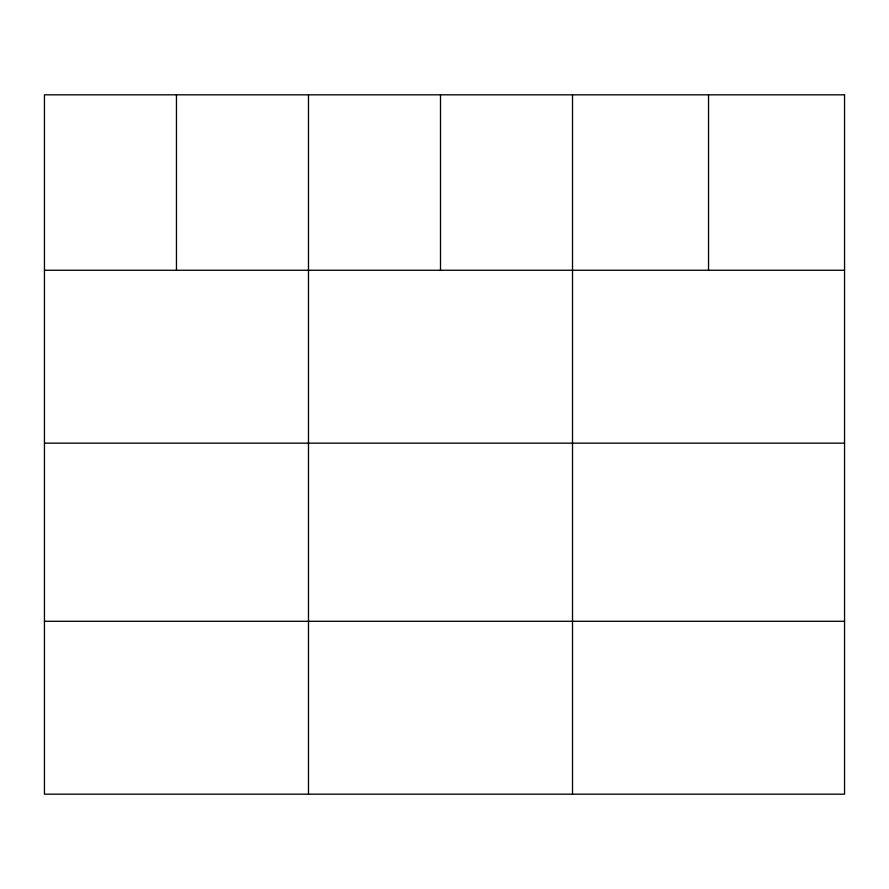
<?xml version="1.0" encoding="UTF-8"?>
<svg xmlns="http://www.w3.org/2000/svg" width="889" height="889" viewBox="0 0 889 889"><rect width="100%" height="100%" fill="white"/><g stroke="black" fill="none" stroke-linecap="round" stroke-linejoin="round"><path stroke-width="1.33" d="M44.45 270.256L844.55 270.256M44.45 443.155L844.55 443.155M44.45 621.278L844.55 621.278M708.533 94.823L708.533 270.256M572.516 94.823L572.516 794.177M440.5 94.823L440.5 270.256M308.483 94.823L308.483 794.177M176.467 94.823L176.467 270.256M844.55 94.823L44.45 94.823L44.45 794.177L844.55 794.177L844.55 94.823"/></g></svg>
